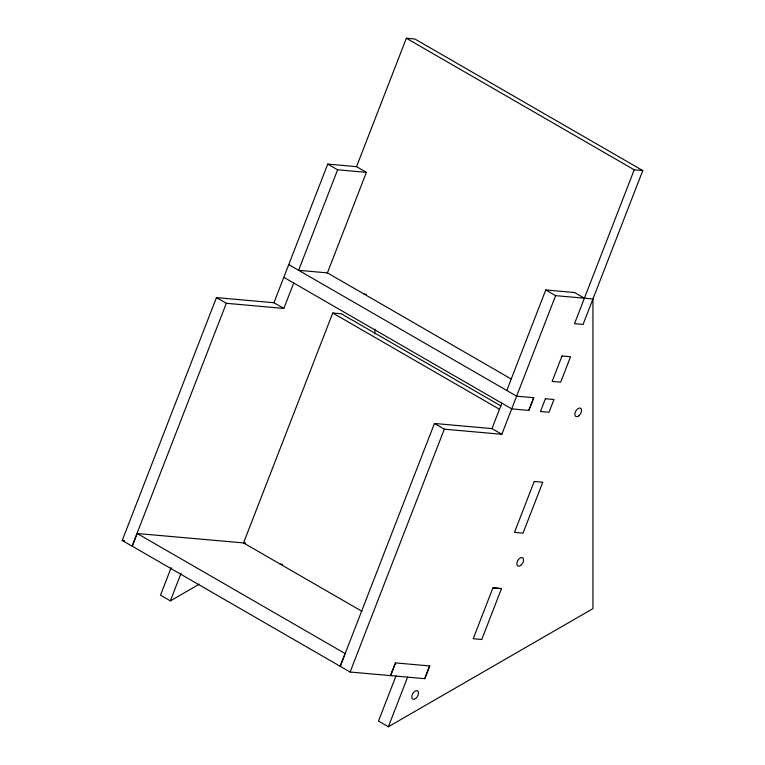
<?xml version="1.0" encoding="UTF-8"?>
<svg xmlns="http://www.w3.org/2000/svg" width="765" height="765" viewBox="0 0 765 765"><rect width="100%" height="100%" fill="white"/><g stroke="black" fill="none" stroke-linecap="round" stroke-linejoin="round"><path stroke-width="1.15" d="M283.853 277.332L511.737 408.893L528.825 410.423L533.75 397.704L516.633 396.174L288.788 264.614M283.825 308.438L226.316 303.294L132.087 546.153L122.218 540.463L216.447 297.604L273.956 302.739L283.825 308.438L293.722 283.031M244.934 543.035L137.212 533.511L132.278 546.229L350.102 672.024L424.747 678.66L429.681 665.942L395.495 662.901L390.552 675.619L395.495 662.901M171.169 567.64L160.478 595.189L170.346 600.879L199.283 584.183M273.956 302.739L327.745 164.093L356.509 166.655L366.378 172.355L327.41 272.885L298.618 270.303L337.614 169.792L366.378 172.355M170.346 600.879L181.037 573.329M356.538 166.655L406.358 38.25L414.898 39.015L642.782 170.576L583.064 324.427L574.515 323.662L634.233 169.811L642.782 170.576M361.988 611.321L243.538 542.93L332.746 313.009L341.295 313.774L500.979 405.966M592.961 298.981L555.62 295.653L501.83 434.3L491.962 428.601L434.453 423.466L340.224 666.325L345.101 653.54L137.212 533.511M350.102 672.024L444.322 429.165L501.83 434.3M396.021 675.868L378.493 721.051L388.362 726.75L592.932 608.644L592.932 298.991M491.962 428.601L501.859 403.193M506.793 390.475L545.751 289.964L574.515 292.517L584.384 298.216M388.362 726.75L407.602 677.159M528.825 410.423L533.76 397.704M424.738 678.67L429.681 665.942M492.947 587.845L473.2 638.727L481.759 639.492L501.496 588.61L492.947 587.845L501.486 588.62M122.218 540.463L124.599 540.673M364.169 294.104L366.311 294.296M243.538 542.93L245.67 543.121M280.296 564.149L282.428 564.341M406.358 38.25L634.233 169.811M327.745 164.093L337.614 169.792M545.751 289.964L555.62 295.653M327.41 272.885L511.02 378.885M332.746 313.009L499.641 409.371M216.447 297.604L226.316 303.294M434.453 423.466L444.322 429.165M374.917 329.141L374.917 333.903M545.416 398.747L540.473 411.474L549.031 412.23L553.965 399.512L545.407 398.747M562.007 355.964L552.139 381.4L560.697 382.165L570.556 356.729L562.007 355.964M534.219 481.481L514.472 532.364L523.021 533.129L542.768 482.246L534.219 481.481M578.77 415.883A4.753 2.744 -60 0 0 580.798 408.414A4.753 2.744 -60 0 0 575.06 412.842A4.753 2.744 -60 0 0 578.77 415.883M520.783 565.354A4.753 2.744 -60 0 0 522.811 557.886A4.753 2.744 -60 0 0 517.073 562.323A4.753 2.744 -60 0 0 520.783 565.354M415.701 698.474A4.753 2.744 -60 0 0 417.728 691.005A4.753 2.744 -60 0 0 411.991 695.442A4.753 2.744 -60 0 0 415.701 698.474"/></g></svg>
